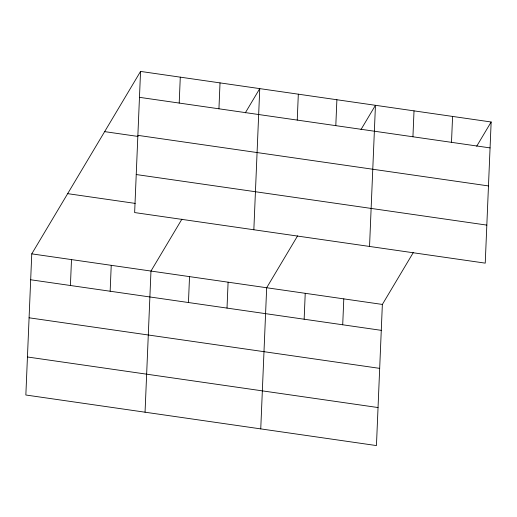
<?xml version="1.0" encoding="UTF-8"?>
<svg xmlns="http://www.w3.org/2000/svg" width="517" height="517" viewBox="0 0 517 517"><rect width="100%" height="100%" fill="white"/><g stroke="black" fill="none" stroke-linecap="round" stroke-linejoin="round"><path stroke-width="0.78" d="M140.553 71.424L134.64 212.565L485.237 263.14L491.15 121.993L140.553 71.424L31.763 253.86L25.85 395.007L376.447 445.576L382.36 304.435L413.309 252.535M70.415 285.5L71.501 259.592M110.147 291.233L111.233 265.324M145.051 412.204L150.97 271.057L181.919 219.156M179.199 103.064L180.284 77.156M188.447 302.529L189.532 276.621M218.937 108.796L220.022 82.888M227.015 308.093L228.1 282.185M253.841 229.761L259.754 88.614L245.317 112.835M260.749 428.89L266.669 287.743L297.611 235.842M297.236 120.086L298.322 94.178M304.145 319.215L305.23 293.307M335.804 125.65L336.89 99.742M342.713 324.779L343.799 298.871M369.539 246.447L375.452 105.306L361.008 129.528M412.934 136.772L414.02 110.864M451.496 142.337L452.582 116.428M476.706 146.214L491.15 121.993M139.467 97.332L490.064 147.901M137.871 135.357L488.468 185.926M104.654 131.628L138.033 136.443M136.23 174.539L486.827 225.108M67.662 193.655L135.215 203.401M31.763 253.86L382.36 304.435M30.677 279.768L381.275 330.344M29.088 317.8L379.685 368.369M27.446 356.982L378.043 407.551"/></g></svg>
